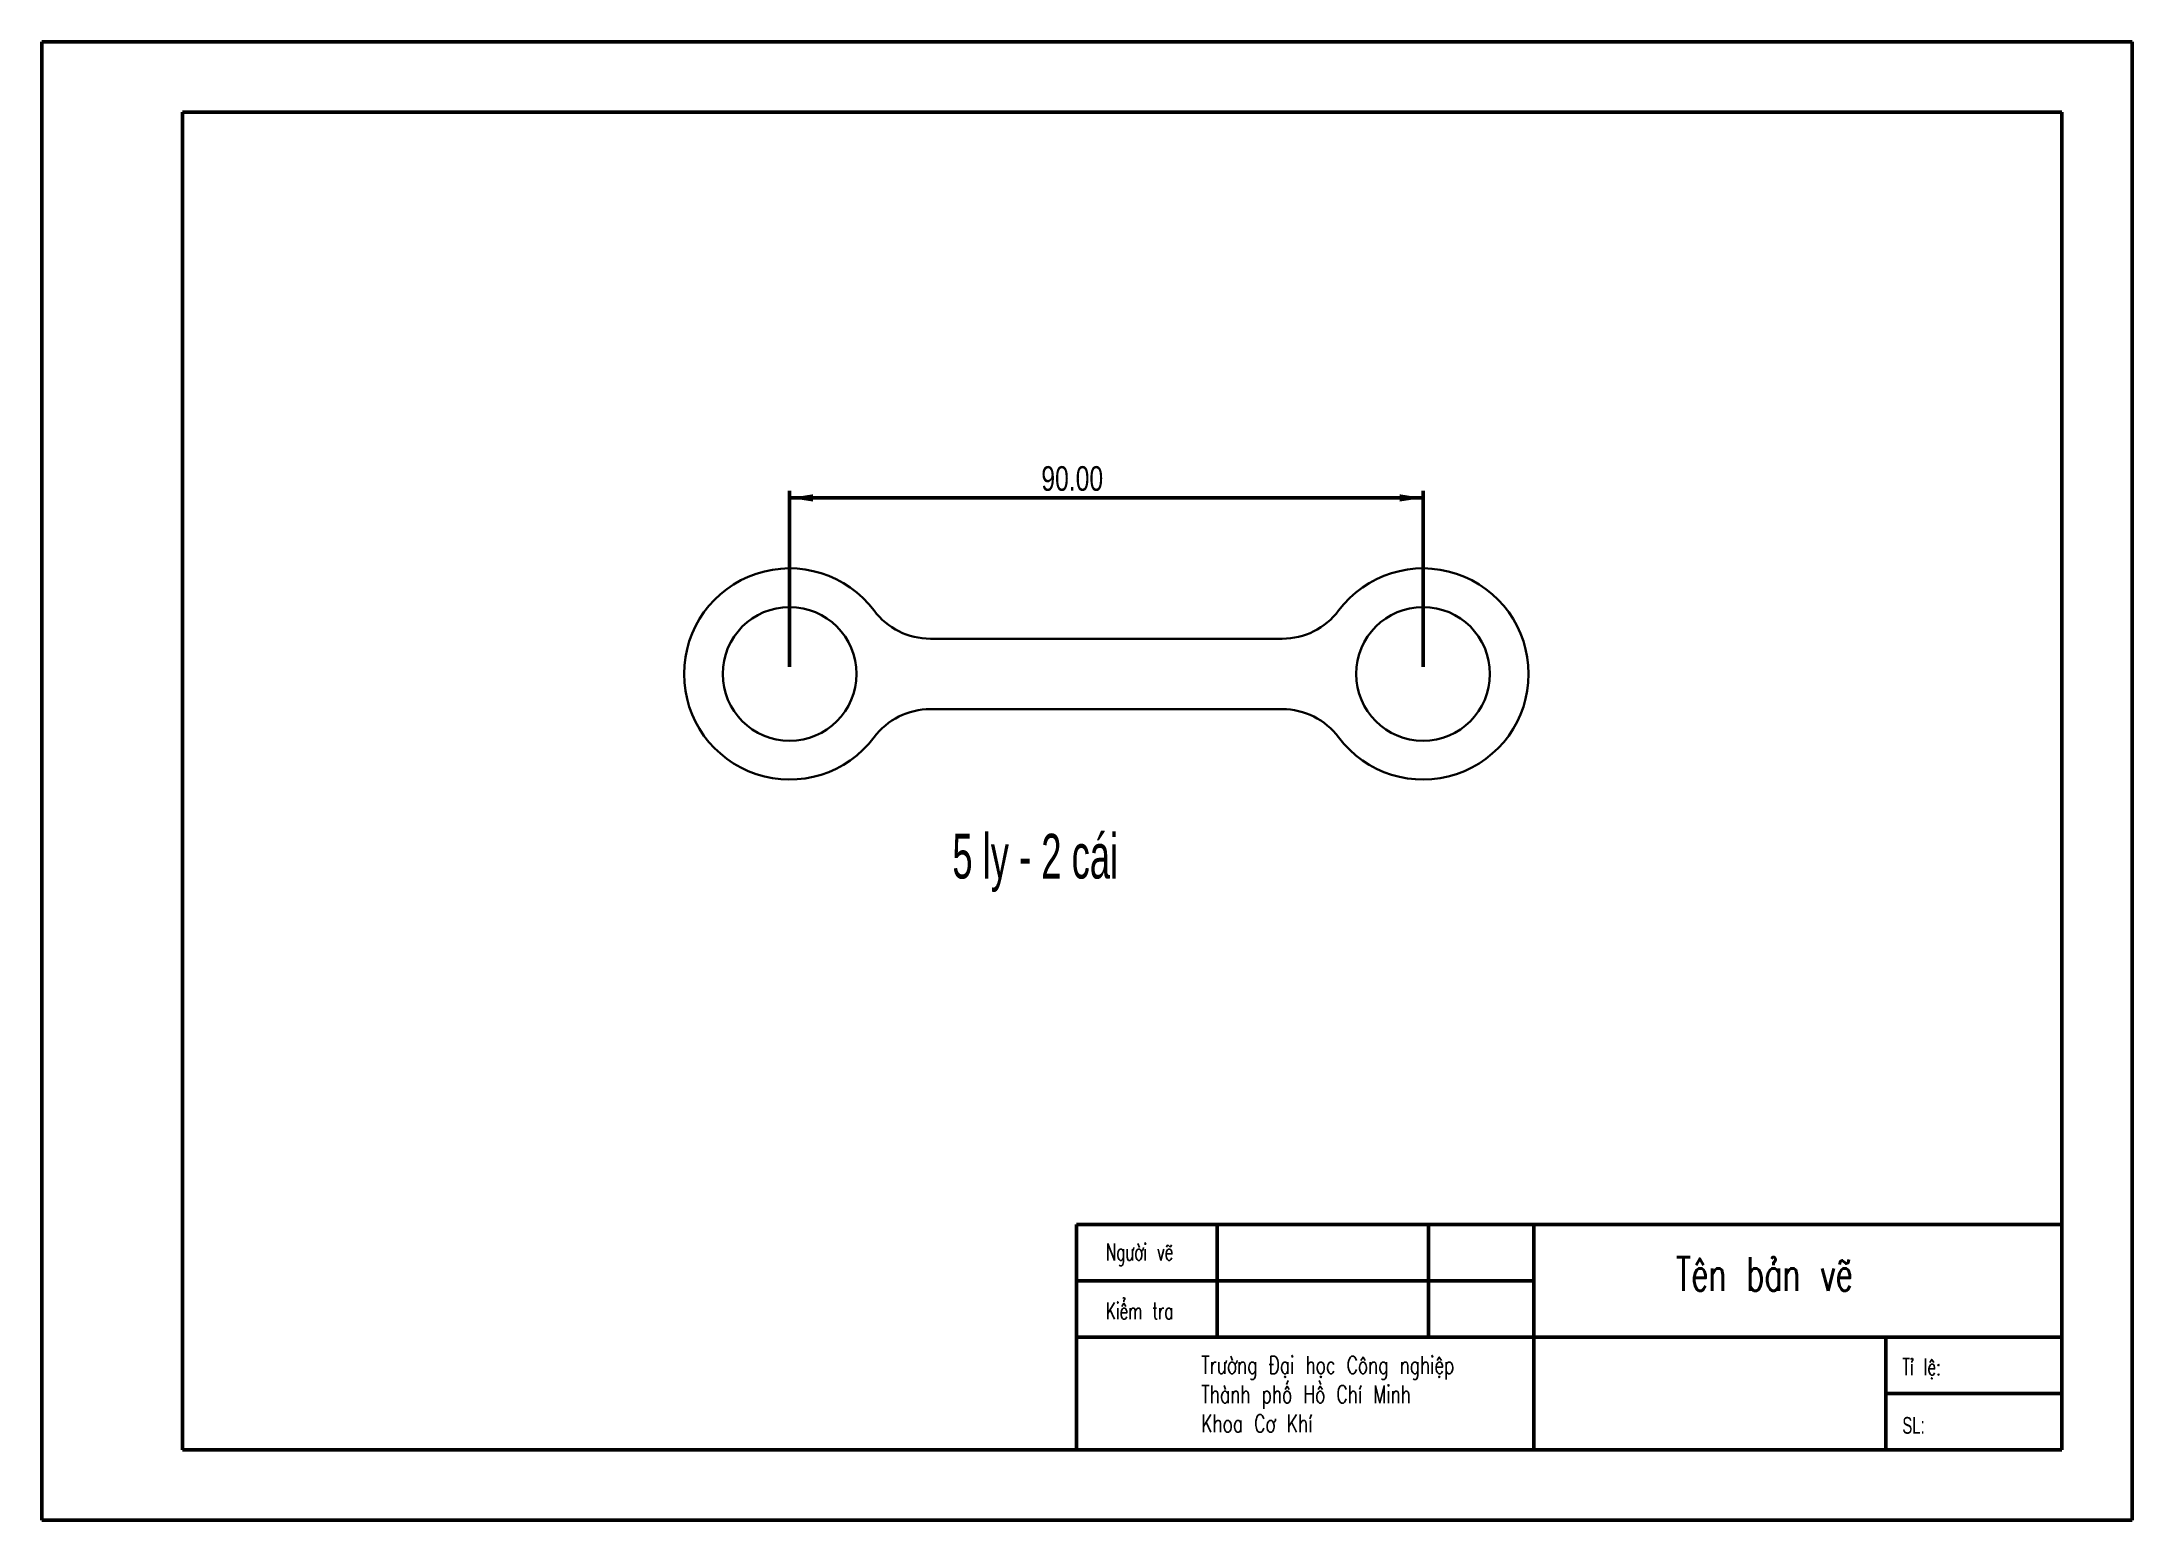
# Model space of a CAD drawing. Header units: millimetres. Extents: x 0 to 297, y 0 to 210.
import ezdxf

# ---------------------------------------------------------------- set-up
doc = ezdxf.new("R2010")
doc.units = ezdxf.units.MM
doc.layers.add('SLD-0', color=179, linetype='Continuous', lineweight=50)
doc.styles.add('SLDTEXTSTYLE0', font='TXT', dxfattribs={"width": 0.663, "bigfont": 'bigfont'})
doc.styles.add('SLDTEXTSTYLE1', font='TXT', dxfattribs={"width": 0.710611, "bigfont": 'bigfont'})
doc.styles.add('SLDTEXTSTYLE2', font='TXT', dxfattribs={"width": 0.663})
doc.styles.add('SLDTEXTSTYLE3', font='TXT', dxfattribs={"width": 0.75})
doc.styles.add('SLDTEXTSTYLE4', font='TXT', dxfattribs={"width": 0.608667})
doc.dimstyles.new('SLDDIMSTYLE0', dxfattribs={"dimtxt": 3.5, "dimasz": 3.302, "dimexe": 0, "dimexo": 0.0625, "dimgap": 0.875, "dimtad": 1, "dimrnd": 1e-09, "dimzin": 4, "dimdsep": 46, "dimtxsty": 'SLDTEXTSTYLE3', "dimsah": 1, "dimcen": 0.09, "dimadec": 0, "dimazin": 1, "dimtfac": 1, "dimtofl": 0, "dimtmove": 0, "dimatfit": 3, "dimfxl": 0, "dimfrac": 2, "dimtolj": 1, "dimtzin": 12, "dimarcsym": 0})

# ---------------------------------------------------------------- blocks, each defined once
blk = doc.blocks.new('_D')
at = {"layer": 'SLD-0'}
for p, q in [((106.25, 121.21), (106.25, 146.21)), ((196.25, 121.21), (196.25, 146.21)), ((106.25, 145.21), (196.25, 145.21))]:
    blk.add_line(p, q, dxfattribs=at)
for points in [[(106.25, 145.21), (109.55, 144.7), (109.55, 145.72)], [(196.25, 145.21), (192.94, 145.72), (192.94, 144.7)]]:
    blk.add_solid(points, dxfattribs=at)
at = {"layer": 'SLD-0', "insert": (142.01, 149.72), "char_height": 3.5, "attachment_point": 1, "style": 'SLDTEXTSTYLE3'}
blk.add_mtext('90.00', dxfattribs=at)

msp = doc.modelspace()

# ---------------------------------------------------------------- linework, layer by layer
at = {"color": 7, "linetype": 'Continuous', "lineweight": 35}
for p, q in [((126.246, 125.209), (176.246, 125.209)), ((176.246, 115.209), (126.246, 115.209))]:
    msp.add_line(p, q, dxfattribs=at)
for centre in [(106.246, 120.209), (196.246, 120.209)]:
    msp.add_circle(centre, 9.5, dxfattribs=at)
for centre, radius, start, end in [((106.246, 120.209), 15, 36.8699, 323.1301), ((196.246, 120.209), 15, 216.8699, 143.1301), ((126.246, 135.209), 10, 216.8699, 270), ((176.246, 135.209), 10, 270, 323.1301), ((126.246, 105.209), 10, 90, 143.1301), ((176.246, 105.209), 10, 36.8699, 90)]:
    msp.add_arc(centre, radius, start, end, dxfattribs=at)
at = {"layer": 'SLD-0'}
for p, q in [((-0.001, 210), (296.999, 210)), ((-0.001, 0), (-0.001, 210)), ((296.999, 210), (296.999, 0)), ((19.999, 200), (19.999, 10)), ((286.999, 200), (19.999, 200)), ((286.999, 10), (286.999, 200)), ((146.999, 42), (146.999, 10)), ((286.999, 42), (146.999, 42)), ((166.999, 42), (166.999, 26)), ((196.999, 42), (196.999, 26)), ((211.999, 42), (211.999, 10)), ((211.999, 34), (146.999, 34)), ((286.999, 26), (146.999, 26)), ((261.999, 26), (261.999, 10)), ((286.999, 18), (261.999, 18)), ((19.999, 10), (286.999, 10)), ((296.999, 0), (-0.001, 0))]:
    msp.add_line(p, q, dxfattribs=at)

# ---------------------------------------------------------------- texts
at = {"layer": 'SLD-0', "attachment_point": 1}
for s, insert, char_height, style in [('5 ly - 2 cái', (129.369, 97.497), 6.35, 'SLDTEXTSTYLE4'), ('Người vẽ', (151.17, 39.29), 2.3813, 'SLDTEXTSTYLE0'), ('Tên bản vẽ', (232.185, 37.356), 4.7625, 'SLDTEXTSTYLE0'), ('Kiểm tra', (151.17, 30.924), 2.3813, 'SLDTEXTSTYLE0'), ('Trường Đại học Công nghiệp', (164.733, 23.295), 2.5, 'SLDTEXTSTYLE1'), ('Tỉ lệ:', (264.344, 22.959), 2.3813, 'SLDTEXTSTYLE0'), ('Thành phố Hồ Chí Minh', (164.733, 19.145), 2.5, 'SLDTEXTSTYLE1'), ('Khoa Cơ Khí', (164.733, 14.995), 2.5, 'SLDTEXTSTYLE1'), ('SL:', (264.344, 14.659), 2.3813, 'SLDTEXTSTYLE2')]:
    msp.add_mtext(s, dxfattribs=dict(at, insert=insert, char_height=char_height, style=style))

# ---------------------------------------------------------------- dimensions: what is measured, and where the dimension line sits
at = {"layer": 'SLD-0'}
dim = msp.add_linear_dim(base=(196.246, 145.209), p1=(106.246, 120.209), p2=(196.246, 120.209), dimstyle='SLDDIMSTYLE0', dxfattribs=at)
dim.commit()
dim.dimension.update_dxf_attribs({"geometry": '_D', "text_midpoint": (147.834, 145.209), "dimtype": 160})

doc.saveas('drawing.dxf')
